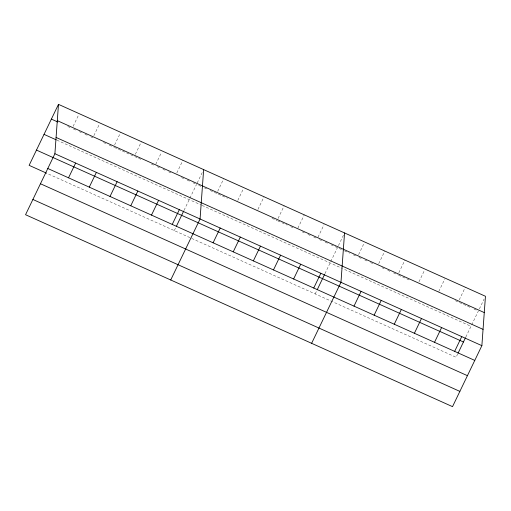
<?xml version="1.0" encoding="UTF-8"?>
<svg xmlns="http://www.w3.org/2000/svg" width="511" height="511" viewBox="0 0 511 511"><rect width="100%" height="100%" fill="white"/><g stroke="black" fill="none" stroke-linecap="round" stroke-linejoin="round"><path stroke-width="0.38" stroke-dasharray="2.56 1.92" d="M73.13 126.326L78.541 115.084M93.871 135.645L99.619 123.7M114.605 144.971L120.692 132.323M135.345 154.29L141.432 141.643M155.746 164.318L161.495 152.367M176.825 172.935L182.912 160.288M174.296 230.595L175.969 227.127M184.049 210.34L189.204 199.622M189.875 198.236L196.55 184.362M197.22 182.957L202.637 171.715M217.692 191.306L223.78 178.658M237.819 200.35L243.23 189.108M257.946 209.401L264.034 196.754M278.073 218.446L284.161 205.799M297.868 228.2L304.294 214.85M317.995 237.245L324.083 224.597M315.198 293.927L316.865 290.459M324.945 273.672L337.445 247.701M338.461 245.593L344.21 233.648M358.588 254.638L364.004 243.396M378.721 263.689L384.809 251.042M398.848 272.733L404.936 260.086M418.975 281.785L424.386 270.543M438.77 291.532L444.857 278.885M459.236 299.88L465.323 287.227M457.767 353.797L456.099 357.266L46.29 173.057M465.847 337.005L471.008 326.293L343.047 268.773M471.672 324.9L478.347 311.033M479.363 308.925L484.096 299.088M67.822 126.504L69.969 127.469M73.546 129.079L75.692 130.043M79.269 131.646L81.415 132.611M84.986 134.221L87.132 135.185M90.709 136.788L92.855 137.753M103.58 142.575L105.726 143.54M109.303 145.15L113.595 147.079M114.311 147.398L137.906 158.008M138.622 158.327L140.768 159.291M151.492 164.114L153.639 165.079M157.216 166.688L159.362 167.653M162.939 169.256L165.079 170.22M168.656 171.83L170.802 172.795M181.526 177.617L183.673 178.582M187.25 180.185L189.396 181.15M192.973 182.759L195.119 183.724M198.702 185.333L200.861 186.304M204.457 187.92L206.61 188.891M210.206 190.507L227.459 198.262M272.031 218.293L277.064 220.554M277.78 220.88L287.125 225.083M290.721 226.699L292.88 227.663M302.225 231.866L304.377 232.837M307.973 234.453L310.132 235.418M313.722 237.034L315.881 238.005M319.477 239.621L321.63 240.592M325.226 242.208L327.385 243.179M330.975 244.788L343.916 250.607M344.638 250.933L349.671 253.194M353.261 254.81L356.857 256.426M359.016 257.391L361.168 258.362M364.765 259.978L366.924 260.949M370.513 262.565L372.672 263.535M382.017 267.732L384.176 268.703M387.772 270.319L389.925 271.29M393.521 272.906L397.833 274.841M398.554 275.167L410.774 280.66M455.346 300.692L470.439 307.481M474.036 309.098L476.195 310.062M56.906 140.155L201.423 205.115M202.145 205.435L342.325 268.447"/><path stroke-width="0.77" d="M54.901 153.734L58.478 104.353L485.45 296.278L481.873 345.66L452.522 406.647L25.55 214.722L54.901 153.734L481.873 345.66M203.646 169.607L200.069 218.989L170.719 279.977M344.548 232.946L340.971 282.328L311.621 343.309M58.478 104.353L29.127 165.34L46.29 173.057M68.538 177.815L75.641 163.06M89.278 187.135L96.381 172.379M110.012 196.46L117.115 181.705M130.752 205.78L137.855 191.025M151.492 215.105L158.595 200.344M172.233 224.425L179.335 209.67M176.301 226.437L183.705 211.049M213.1 242.795L220.203 228.04M233.227 251.84L240.33 237.085M253.354 260.891L260.457 246.136M273.481 269.936L280.584 255.181M293.614 278.987L300.717 264.232M313.741 288.032L320.844 273.276M317.203 289.769L324.606 274.388M353.995 306.127L361.098 291.372M374.129 315.178L381.232 300.423M394.256 324.223L401.359 309.468M414.383 333.274L421.486 318.519M434.51 342.319L441.613 327.564M454.643 351.37L461.746 336.608M458.099 353.101L465.502 337.72M57.296 120.653L484.268 312.572M51.375 119.114L57.813 122.001M56.082 137.44L483.055 329.365M44.035 134.367L56.191 139.829M36.473 150.087L463.439 342.006M47.798 168.496L474.77 360.415M40.458 183.749L467.431 375.674M32.889 199.469L459.862 391.388"/></g></svg>
